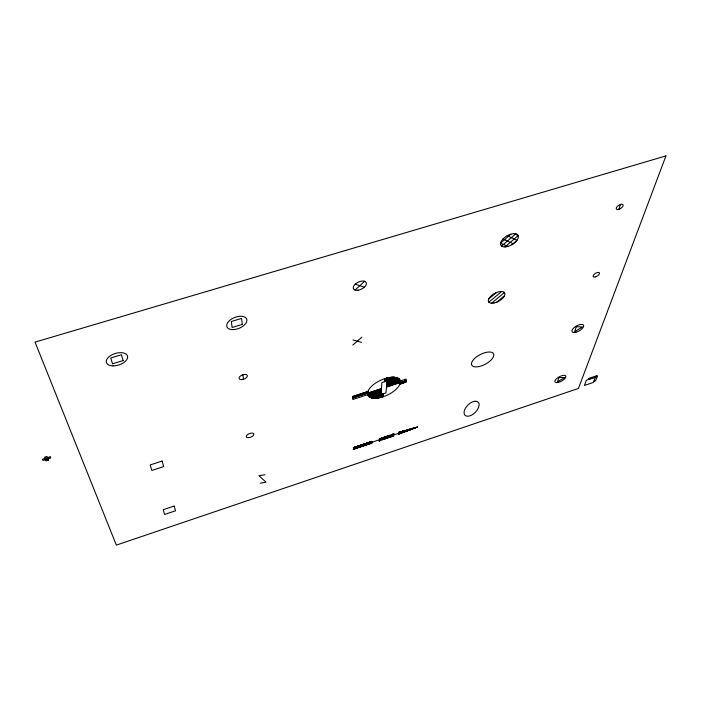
<?xml version="1.0" encoding="UTF-8"?>
<svg xmlns="http://www.w3.org/2000/svg" width="701" height="701" viewBox="0 0 701 701"><rect width="100%" height="100%" fill="white"/><g stroke="black" fill="none" stroke-linecap="round" stroke-linejoin="round"><path stroke-width="1.05" d="M352.945 396.328L352.813 399.517L381.274 390.15M380.897 394.619L381.914 382.571L396.713 377.751M383.158 396.74L383.421 393.796M384.481 381.738L384.753 378.654M387.048 380.906L385.936 392.972L371.285 397.739M398.781 432.333L403.093 431.115L398.965 432.613M405.809 382.255L406.194 379.022L386.628 385.436M618.825 209.371L620.534 204.42M414.861 427.733L399.351 433.052L398.571 434.103L410.471 429.652L399.097 433.367L413.213 428.618M385.515 438.607L379.241 438.887L394.023 433.761L392.674 434.366M380.459 440.307L379.101 440.99L393.76 435.838L387.539 436.101L379.697 438.852M379.101 440.99L380.441 440.359M399.351 433.052L398.326 434.305L417.559 426.935L398.554 432.412L399.351 433.052L415.728 427.663L399.342 433.165M355.021 290.056L364.669 281.276M352.831 345.085L361.777 337.225M500.602 243.054L510.915 234.152M501.548 246.069L515.796 233.792M504.948 246.936L518.153 235.58L513.999 233.626M512.045 244.605L516.742 240.583M488.72 298.959L496.273 292.632M488.851 302.192L501.662 291.476M491.585 303.226L504.396 292.536M496.886 302.096L504.483 295.769M405.362 430.467L398.948 432.727L412.372 428.451L399.368 432.929M387.758 436.145L380.144 438.808L388.205 436.11M388.652 436.075L380.599 438.773L389.765 436.04L382.168 438.703M390.212 436.004L382.387 438.747L392.209 435.899L383.736 438.633M371.845 441.49L353.488 447.755L372.494 441.84L354.154 448.228L353.181 449.464L371.968 442.813M353.497 447.641L371.854 441.367L372.704 441.998L371.705 443.242L353.418 449.271M593.826 381.318L595.622 380.713L597.524 375.92L595.719 376.533L593.37 382.422L584.38 385.471L586.395 380.214L595.456 377.156M371.854 441.367L353.269 447.606L354.154 448.228L417.559 426.935M372.45 442.305L353.663 448.85L372.205 442.62M384.849 438.598L392.867 435.908M375.499 398.194L383.254 395.662M376.043 398.177L383.237 395.82M376.639 398.133L383.228 395.977M377.322 398.063L383.21 396.135M378.102 397.958L383.193 396.293M379.048 397.8L383.184 396.451M380.336 397.528L383.167 396.6M352.936 396.556L367.859 391.622M386.61 385.603L400.183 381.107M352.936 396.713L367.806 391.798M386.601 385.76L400.21 381.256M352.927 396.871L367.753 391.973M386.584 385.927L400.236 381.405M352.918 397.029L367.71 392.139M386.566 386.085L400.245 381.554M352.91 397.195L367.666 392.315M386.558 386.242L400.262 381.712M352.901 397.353L367.631 392.481M386.54 386.409L400.262 381.861M352.901 397.511L367.604 392.648M386.523 386.566L400.262 382.019M352.892 397.669L367.578 392.814M386.514 386.733L400.262 382.176M352.883 397.826L367.561 392.972M386.496 386.891L400.253 382.334M352.883 397.931L381.405 388.643M386.488 386.987L406.002 380.643M367.534 393.375L381.388 388.783M400.201 382.737L405.984 380.783M367.534 393.533L381.379 388.95M400.175 382.904L405.967 380.941M367.543 393.682L381.362 389.108M400.148 383.07L405.94 381.107M367.552 393.839L381.353 389.265M400.105 383.237L405.923 381.265M367.569 393.988L381.335 389.432M400.061 383.403L405.905 381.432M367.587 394.137L381.318 389.59M400.017 383.578L405.888 381.589M367.596 394.216L381.309 389.747M399.991 383.666L405.87 381.747M367.631 394.356L381.3 389.826M399.929 383.841L405.853 381.835M367.666 394.505L381.291 389.993M399.868 384.017L405.835 381.992M399.798 384.209L405.818 382.15M367.745 394.786L381.265 390.308M367.797 394.926L381.248 390.466M367.85 395.066L381.23 390.632M367.876 395.136L381.221 390.79M367.946 395.268L381.204 390.948M368.016 395.399L381.195 391.105M368.086 395.53L381.178 391.263M368.174 395.662L381.169 391.43M368.262 395.793L381.151 391.587M368.349 395.916L381.142 391.745M368.454 396.039L381.125 391.903M368.56 396.161L381.116 392.061M368.665 396.275L381.099 392.218M368.787 396.389L381.09 392.376M368.91 396.503L381.072 392.542M369.041 396.617L381.055 392.7M369.182 396.722L381.046 392.858M369.331 396.836L381.029 393.016M369.488 396.932L381.02 393.173M369.655 397.038L381.002 393.331M369.821 397.134L380.993 393.489M370.005 397.23L380.976 393.647M370.189 397.327L380.967 393.804M370.391 397.414L380.95 393.962M370.592 397.502L380.941 394.12M370.811 397.581L380.923 394.277M371.039 397.66L380.915 394.435M371.539 397.809L383.403 393.927M371.802 397.879L383.394 394.085M372.082 397.94L383.377 394.242M372.371 397.993L383.359 394.4M372.687 398.045L383.351 394.558M373.011 398.089L383.333 394.716M373.361 398.133L383.324 394.873M373.729 398.159L383.307 395.031M374.132 398.186L383.298 395.189M374.553 398.203L383.281 395.346M375.009 398.203L383.263 395.504M384.744 378.759L387.215 377.962M384.735 378.926L388.687 377.646M384.726 379.004L389.23 377.55M384.709 379.171L390.142 377.41M384.691 379.337L390.913 377.322M384.683 379.504L391.57 377.269M384.665 379.662L392.157 377.234M384.647 379.828L392.691 377.226M384.639 379.995L393.182 377.226M384.621 380.161L393.629 377.243M384.604 380.319L394.05 377.261M384.595 380.485L394.435 377.296M384.577 380.652L394.803 377.34M384.569 380.731L394.978 377.366M384.56 380.897L395.303 377.41M384.542 381.064L395.618 377.471M384.525 381.221L395.916 377.532M384.516 381.388L396.196 377.602M384.498 381.554L396.459 377.673M387.031 381.046L396.95 377.83M387.013 381.213L397.178 377.918M387.005 381.379L397.397 378.005M386.987 381.537L397.598 378.093M386.97 381.703L397.791 378.19M386.961 381.87L397.975 378.295M386.952 381.949L398.063 378.338M386.934 382.115L398.238 378.444M386.917 382.273L398.396 378.549M386.908 382.439L398.554 378.654M386.891 382.597L398.703 378.768M386.873 382.764L398.843 378.882M386.864 382.93L398.965 378.996M386.847 383.088L399.097 379.11M386.829 383.254L399.211 379.232M386.812 383.412L399.316 379.355M386.803 383.578L399.421 379.478M386.786 383.736L399.517 379.6M386.768 383.903L399.605 379.732M386.759 384.06L399.693 379.863M386.742 384.227L399.772 379.995M386.724 384.385L399.842 380.126M386.715 384.472L399.877 380.196M386.707 384.63L399.938 380.328M386.689 384.796L399.964 380.398M386.672 384.954L400.026 380.538M386.663 385.121L400.069 380.678A17.656 8.132 -25 0 1 377.953 397.975A17.656 8.132 -25 0 1 373.677 384.463A17.656 8.132 -25 0 1 400.078 380.704M386.645 385.278L400.113 380.818M352.945 396.389L367.911 391.465M399.079 433.481L407.956 430.616M383.946 438.677L393.314 435.873M385.068 438.642L393.76 435.838M45.644 459.672L48.106 458.883M260.194 483.155L266.038 482.192L258.984 475.725L264.917 474.77M392.604 434.287L393.971 433.945M353.032 339.967L361.514 342.36M355.258 284.124L364.362 287.217M500.575 243.177L507.831 246.445M502.941 239.041L513.307 243.79M507.2 235.746L516.97 240.277M44.925 458.507L45.477 459.698M47.712 457.613L48.255 458.813M242.932 374.737L243.466 379.294M558.942 377.524L557.453 381.896L564.708 377.532L558.942 377.524M576.318 326.692L574.601 331.731L582.426 326.946L576.318 326.692M665.95 155.894L578.456 388.424L116.34 545.106L35.05 342.106L665.95 155.894M588.893 378.374L588.481 379.434L596.411 376.761L596.831 375.692L588.893 378.374M174.216 506.034L163.219 509.723L164.595 514.464L175.495 510.801L174.216 506.034M372.468 442.191L354.145 448.342L372.468 442.191M162.124 461.048L150.207 464.929L151.819 470.459L163.613 466.603L162.124 461.048M50.183 456.833L42.446 459.286L43.006 460.487L50.726 458.025L50.183 456.833M48.649 460.075L46.196 460.864L44.522 457.227L46.993 456.439L48.649 460.075M123.148 360.594L112.511 363.828L110.749 357.992L121.475 354.75L123.148 360.594M242.248 324.414L232.101 327.498L231.348 321.505L241.582 318.412L242.248 324.414M113.045 365.869A11.05 6.02 -17.1 0 0 127.529 356.108A11.05 6.02 -17.1 0 0 110.259 355.81A11.05 6.02 -17.1 0 0 113.045 365.869M233.626 329.584A10.611 5.845 -21.4 0 0 246.699 319.104A10.611 5.845 -21.4 0 0 230.077 320.103A10.611 5.845 -21.4 0 0 233.626 329.584M241.749 379.627A4.399 2.243 -21.3 0 0 247.313 375.473A4.399 2.243 -21.3 0 0 240.522 375.946A4.399 2.243 -21.3 0 0 241.749 379.627M248.601 437.643A4.031 1.875 -21.3 0 0 253.858 434.007A4.031 1.875 -21.3 0 0 247.76 434.489A4.031 1.875 -21.3 0 0 248.601 437.643M358.045 290.214A7.124 3.847 -25.9 0 0 366.246 282.573A7.124 3.847 -25.9 0 0 355.188 284.194A7.124 3.847 -25.9 0 0 358.045 290.214M507.173 246.621A9.919 5.047 -30.5 0 0 518.048 235.352A9.919 5.047 -30.5 0 0 503.099 238.875A9.919 5.047 -30.5 0 0 507.173 246.621M494.021 302.998A9.183 4.399 -29 0 0 504.746 293.114A9.183 4.399 -29 0 0 491.068 295.945A9.183 4.399 -29 0 0 494.021 302.998M479.247 366.509A12.294 5.459 -27.5 0 0 493.565 353.83A12.294 5.459 -27.5 0 0 475.094 358.018A12.294 5.459 -27.5 0 0 479.247 366.509M475.628 401.27A4.776 1.998 -26.6 0 0 470.494 402.987A10.41 4.329 -26.7 0 0 467.479 405.52A16.5 6.835 -26.8 0 0 465.455 408.21A25.131 10.366 -26.9 0 0 464.237 413.879A16.447 6.8 -26.7 0 0 465.315 415.491A10.322 4.267 -26.6 0 0 467.576 416.192A4.705 1.937 -26.5 0 0 472.605 414.501A10.331 4.276 -26.4 0 0 475.576 412.03A16.482 6.844 -26.4 0 0 477.6 409.384A25.245 10.524 -26.2 0 0 478.862 406.352A18.533 7.72 -26.4 0 0 477.898 402.032A10.419 4.337 -26.5 0 0 475.628 401.27M618.895 209.354A3.961 1.884 -33.2 0 0 622.996 204.736A3.961 1.884 -33.2 0 0 617.134 206.602A3.961 1.884 -33.2 0 0 618.895 209.354M595.272 276.913A3.601 1.621 -31.1 0 0 599.434 272.961A3.601 1.621 -31.1 0 0 594.185 274.301A3.601 1.621 -31.1 0 0 595.272 276.913M575.95 332.256A6.642 2.822 -29.7 0 0 583.591 325.229A6.642 2.822 -29.7 0 0 573.795 327.858A6.642 2.822 -29.7 0 0 575.95 332.256M558.364 382.395A6.151 2.462 -28.5 0 0 565.838 376.174A6.151 2.462 -28.5 0 0 556.892 378.356A6.151 2.462 -28.5 0 0 558.364 382.395"/></g></svg>
